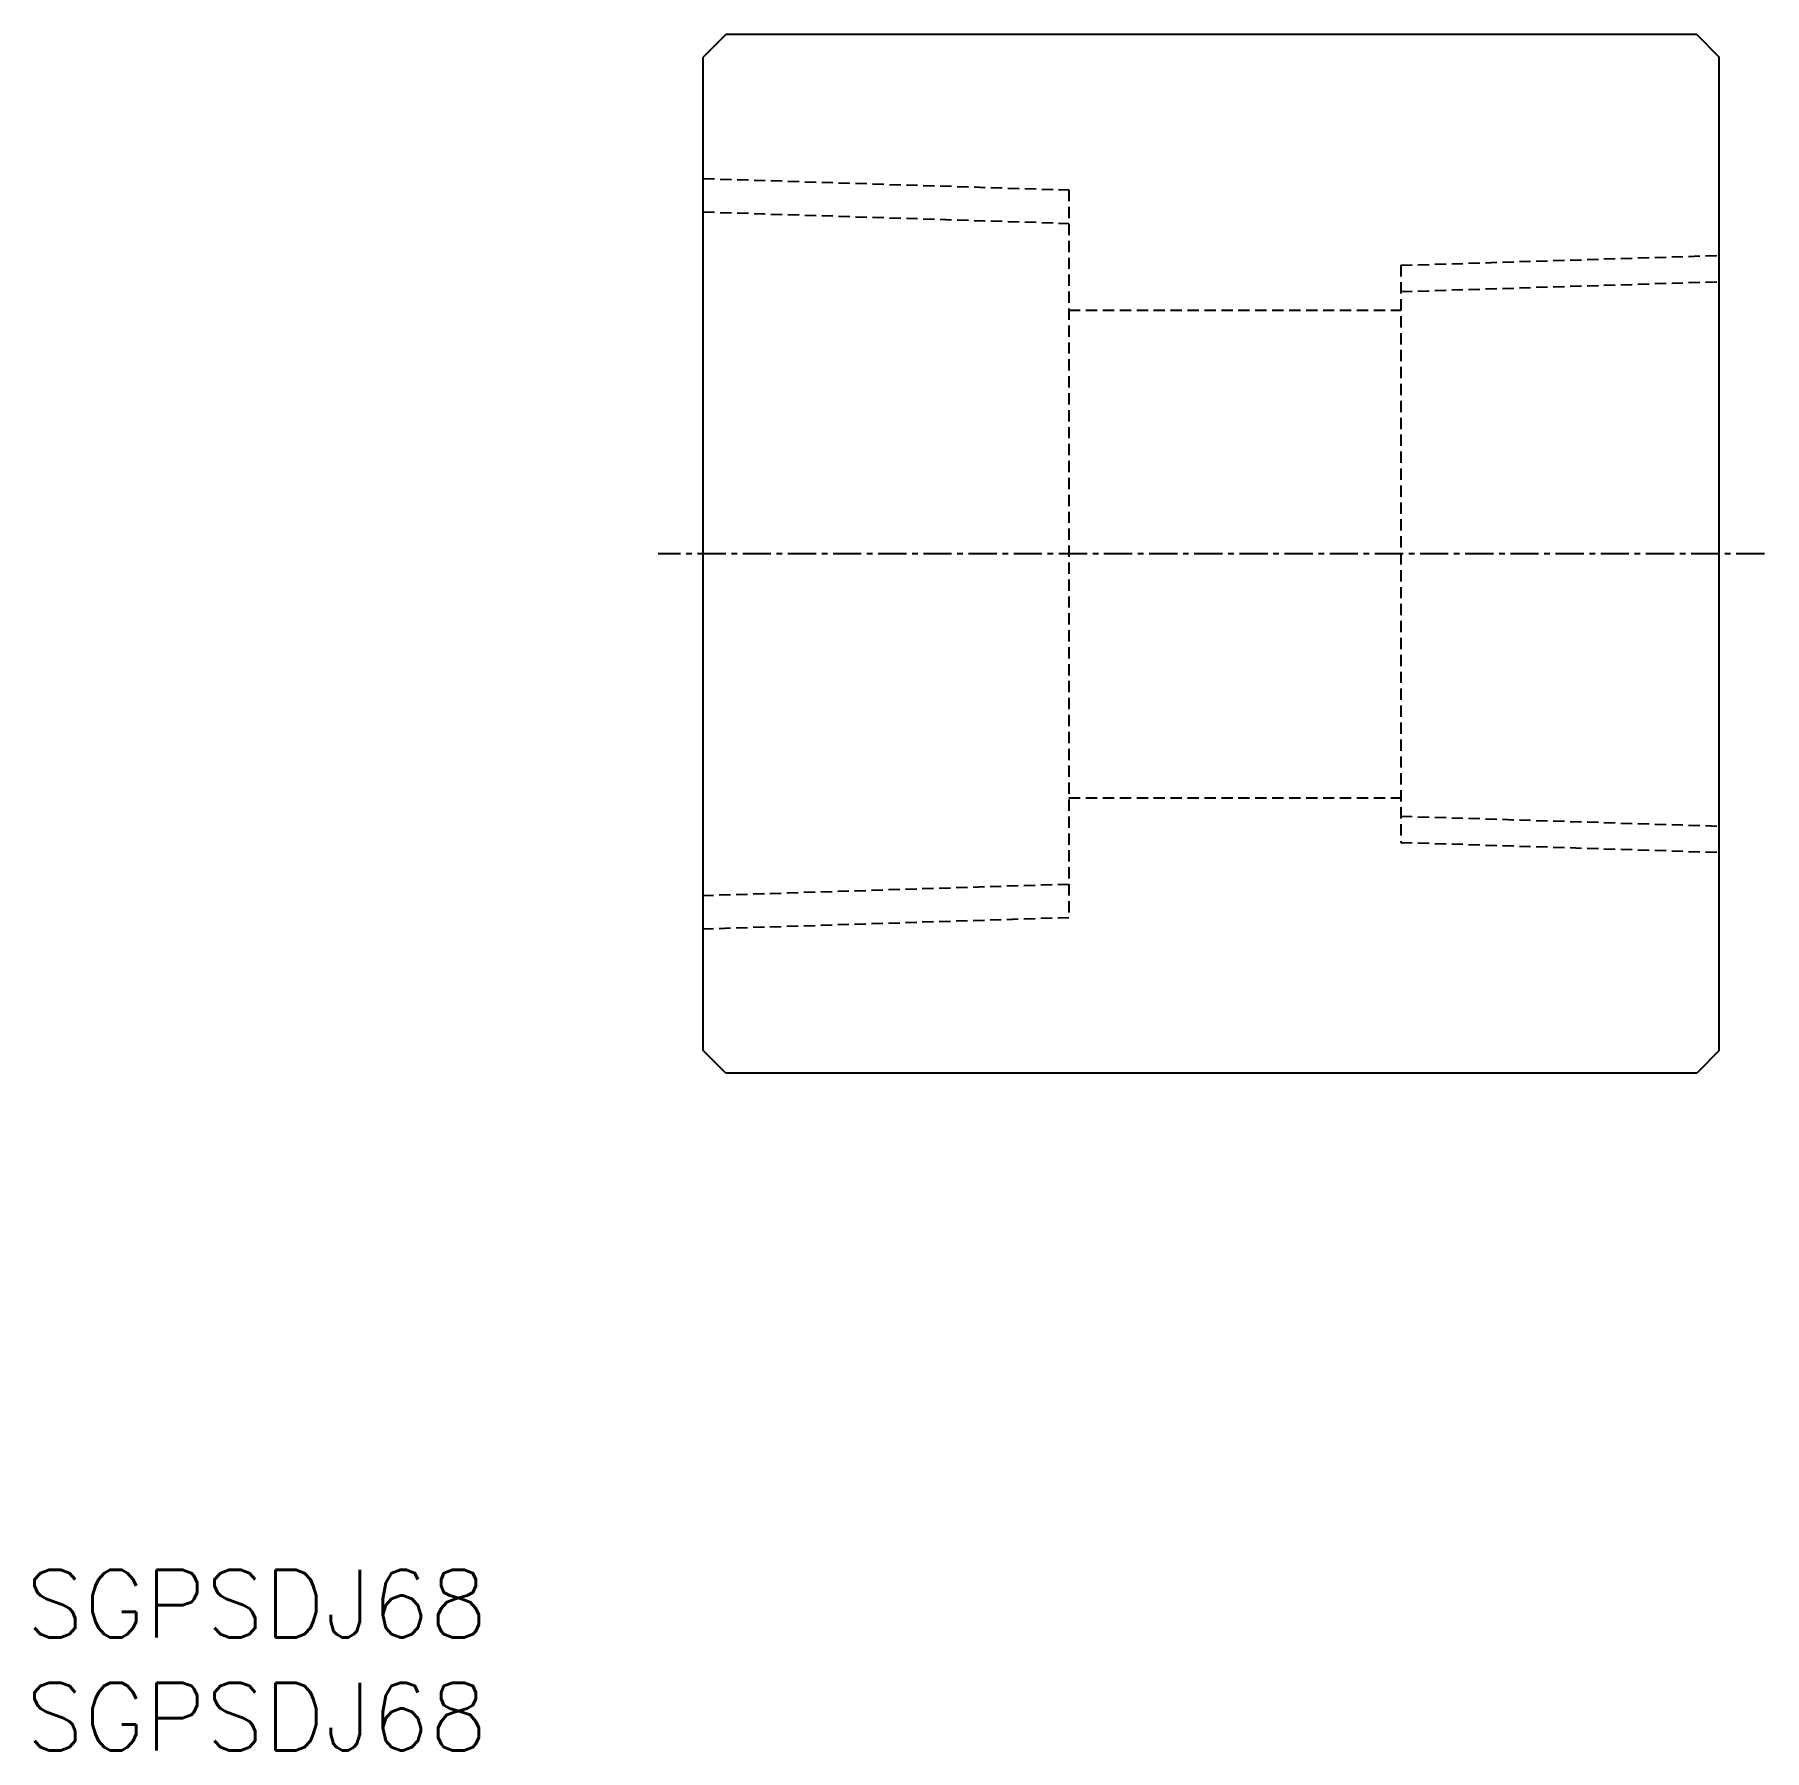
# Model space of a CAD drawing. Extents: x 0.4 to 77, y 0 to 76.
import ezdxf

# ---------------------------------------------------------------- set-up
doc = ezdxf.new("R2010")
doc.units = 0
doc.linetypes.add('CENTER', pattern=[2, 1.25, -0.25, 0.25, -0.25])
doc.linetypes.add('DASHED', pattern=[0.75, 0.5, -0.25])
doc.layers.get('0').update_dxf_attribs({"linetype": 'CONTINUOUS'})
doc.layers.add('CENTER', color=1, linetype='CENTER')
doc.styles.get("Standard").update_dxf_attribs({"font": 'txt.shx'})

# ---------------------------------------------------------------- blocks, each defined once
blk = doc.blocks.new('*U2')
at = {"color": 7, "linetype": 'CONTINUOUS'}
blk.add_text('SGPSDJ68', height=3, dxfattribs=at).set_placement((0, 0))
blk = doc.blocks.new('*U3')
at = {"color": 7, "linetype": 'CONTINUOUS'}
blk.add_text('SGPSDJ68', height=3, dxfattribs=at).set_placement((0, 5))

msp = doc.modelspace()

# ---------------------------------------------------------------- linework, layer by layer
at = {"color": 7, "linetype": 'CONTINUOUS'}
for p, q in [((31, 76), (30, 75)), ((74, 76), (31, 76)), ((74, 76), (75, 75)), ((30, 31), (30, 75)), ((75, 31), (75, 75)), ((31, 30), (30, 31)), ((75, 31), (74, 30)), ((74, 30), (31, 30))]:
    msp.add_line(p, q, dxfattribs=at)
at = {"color": 3, "linetype": 'DASHED'}
for p, q in [((30, 69.6245), (46.2, 69.11825)), ((46.2, 69.11825), (46.2, 36.88175)), ((30, 68.1455), (46.2, 67.63925)), ((60.9, 65.779875), (75, 66.2205)), ((60.9, 65.779875), (60.9, 40.220125)), ((60.9, 64.617875), (75, 65.0585)), ((46.2, 63.8), (60.9, 63.8)), ((46.2, 42.2), (60.9, 42.2)), ((60.9, 41.382125), (75, 40.9415)), ((60.9, 40.220125), (75, 39.7795)), ((46.2, 38.36075), (30, 37.8545)), ((46.2, 36.88175), (30, 36.3755))]:
    msp.add_line(p, q, dxfattribs=at)
at = {"layer": 'CENTER', "color": 1, "linetype": 'CENTER'}
msp.add_line((77, 53), (28, 53), dxfattribs=at)

# ---------------------------------------------------------------- block references
at = {"color": 7, "linetype": 'CONTINUOUS'}
for name in ['*U3', '*U2']:
    msp.add_blockref(name, (0, 0), dxfattribs=at)

doc.saveas('drawing.dxf')
